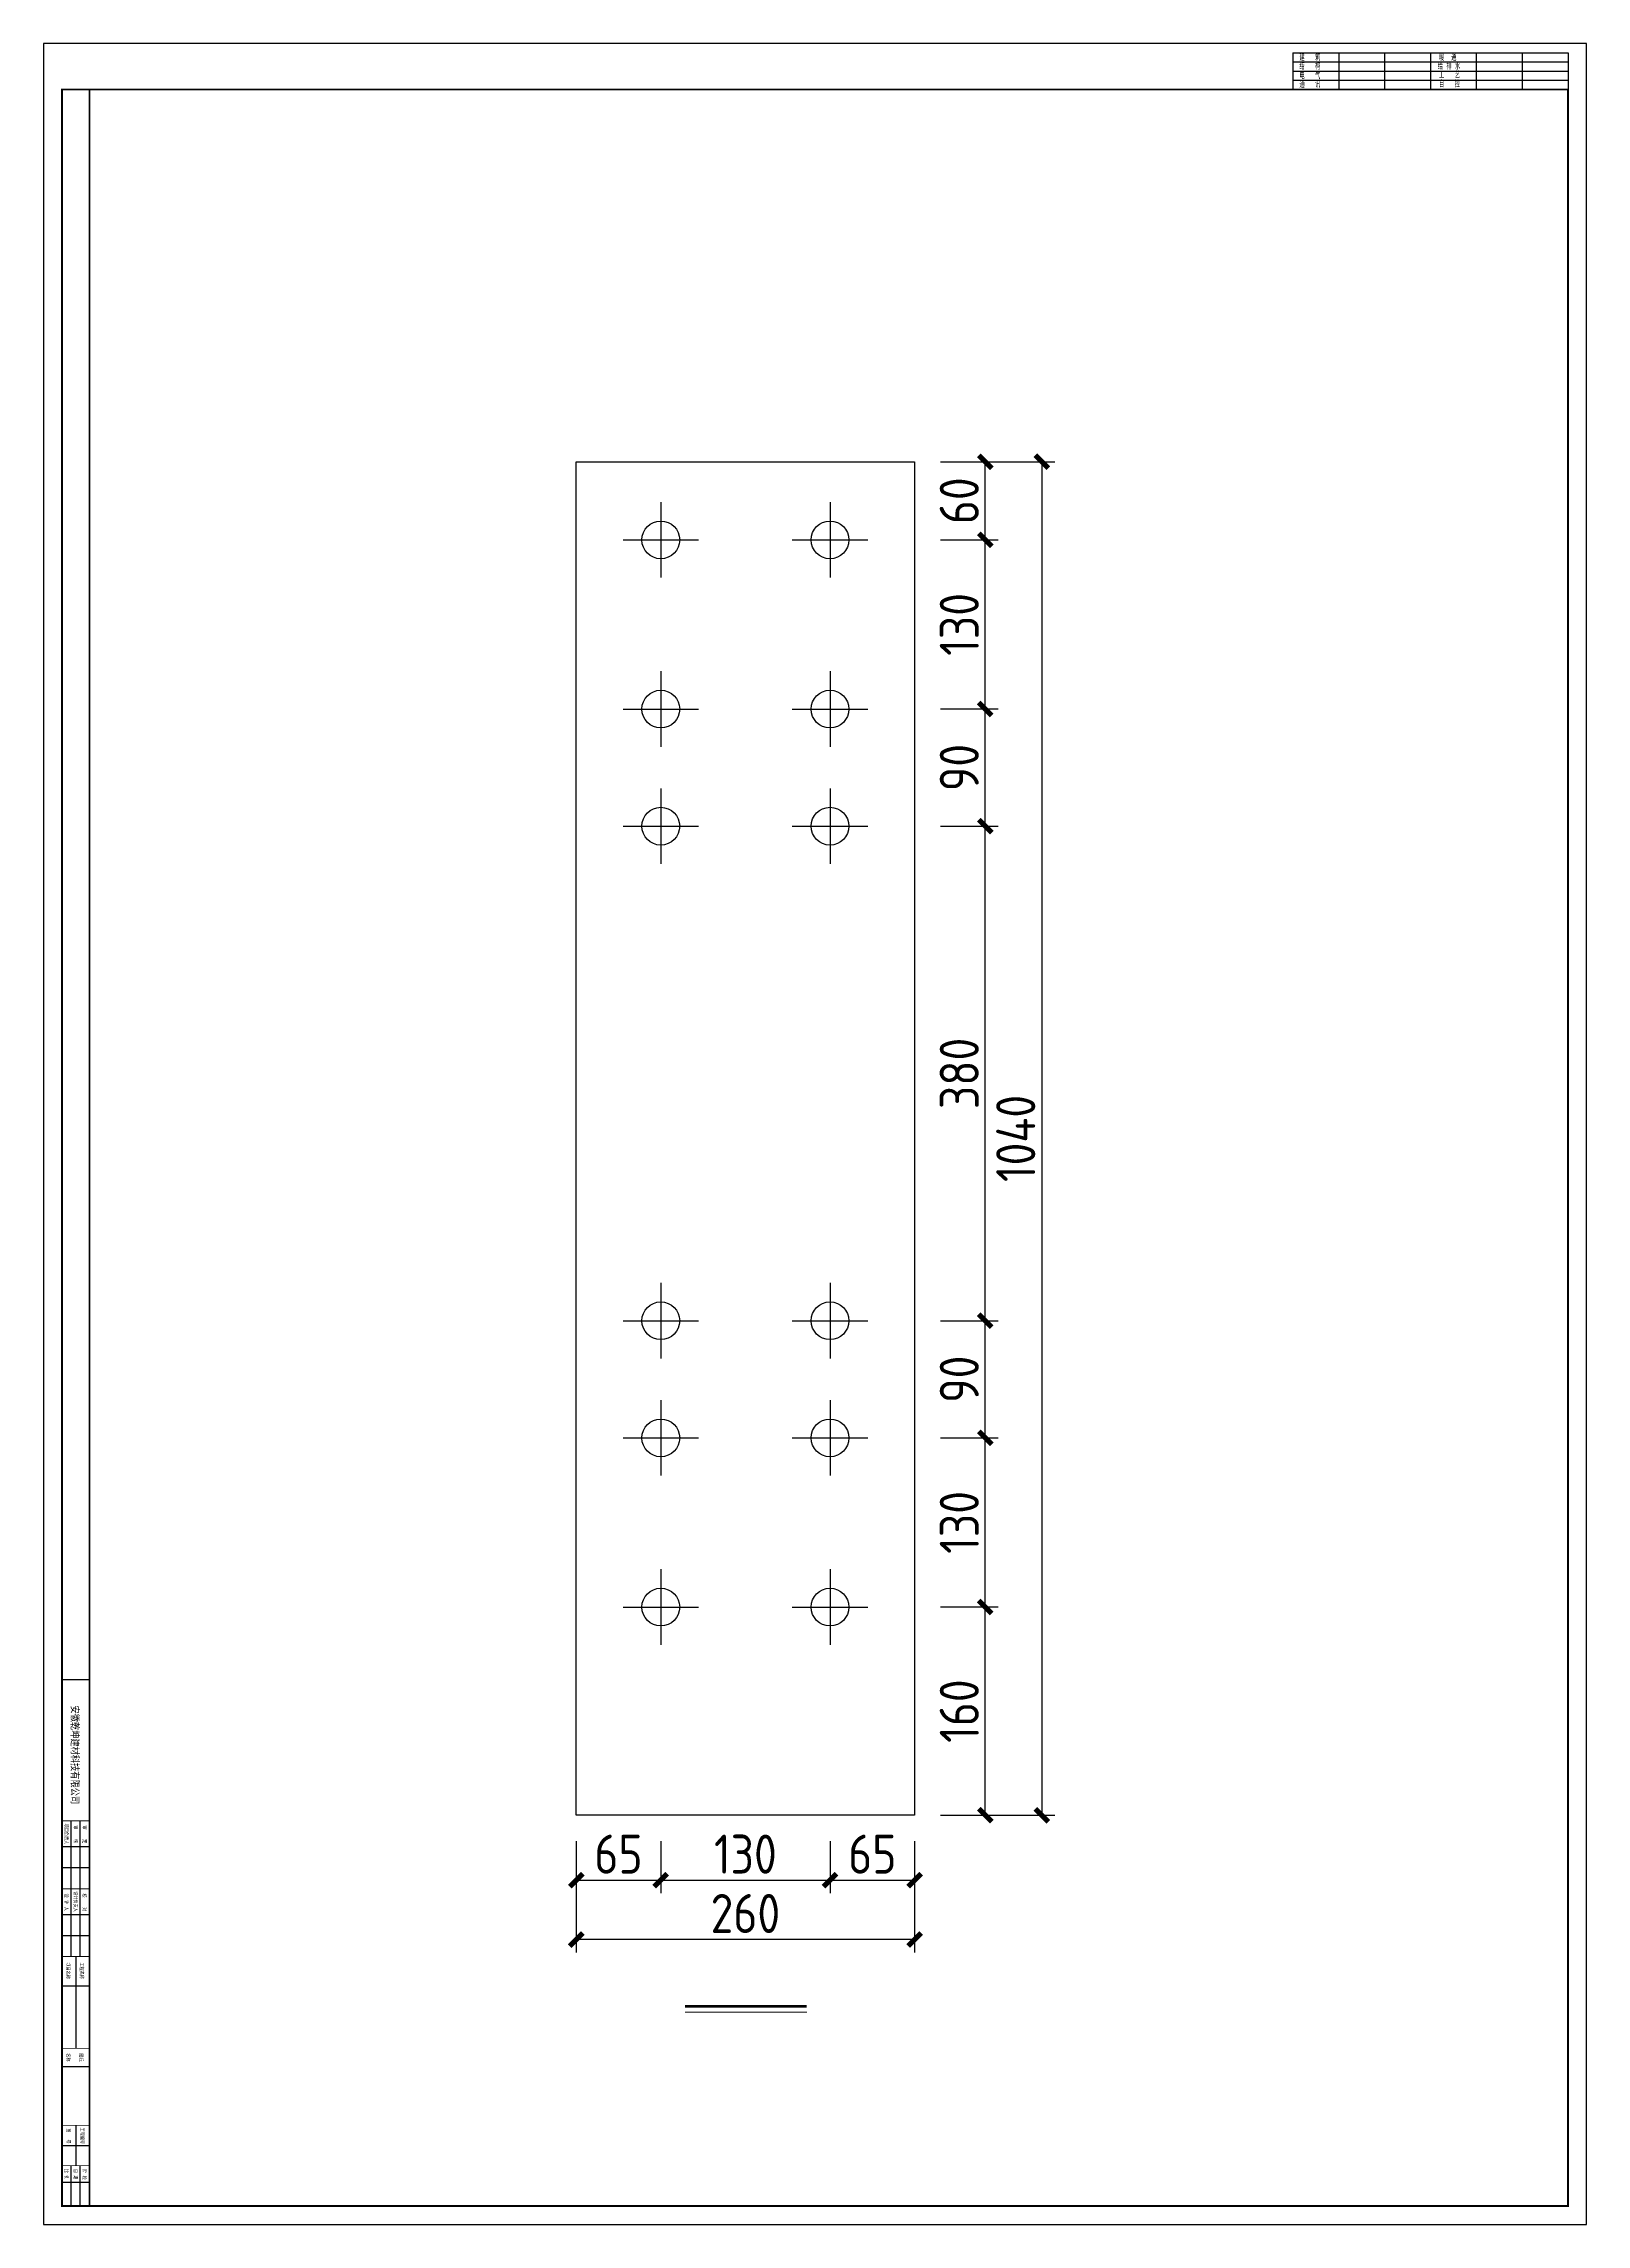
# Model space of a CAD drawing. Extents: x -41778 to 305453, y -85562 to 95360.
# Drawn here: x 140820 to 152672, y -15583 to 1174 of the extents above; entities that cross this region are included whole.
import ezdxf

# ---------------------------------------------------------------- set-up
doc = ezdxf.new("R2010")
doc.units = 0
doc.header["$LTSCALE"] = 1000
doc.header["$MEASUREMENT"] = 0
doc.layers.add('_TCH_MASK', color=7, linetype='Continuous')
doc.layers.add('PUB_TITLE', color=4, linetype='Continuous')
doc.styles.get("Standard").update_dxf_attribs({"font": 'gbenor.shx', "bigfont": 'gbcbig.shx'})
doc.styles.add('图框', font='')
doc.styles.get('图框').set_extended_font_data('SimSun')
doc.dimstyles.get("Standard").update_dxf_attribs({"dimscale": 100, "dimtxt": 3.5, "dimasz": 1, "dimexe": 2.5, "dimexo": 3, "dimgap": 1.5, "dimtad": 1, "dimdec": 0, "dimzin": 0, "dimdsep": 46, "dimtxsty": 'Standard', "dimblk": 'ARCHTICK', "dimcen": 0.09, "dimadec": 0, "dimazin": 0, "dimtfac": 1, "dimtdec": 0, "dimtix": 1, "dimtmove": 2, "dimatfit": 3, "dimfxl": 1, "dimtolj": 1, "dimtzin": 0, "dimarcsym": 0})

# ---------------------------------------------------------------- blocks, each defined once
blk = doc.blocks.new('_ArchTick')
at = {"color": 0, "linetype": 'ByBlock', "const_width": 0.4}
blk.add_lwpolyline([(-0.5, -0.5), (0.5, 0.5)], dxfattribs=at)
blk = doc.blocks.new('*D710')
at = {"layer": '_TCH_MASK', "color": 0, "lineweight": -2}
for p, q in [((144911, -12639), (144911, -13038)), ((145561, -12639), (145561, -13038)), ((144911, -12938), (145561, -12938))]:
    blk.add_line(p, q, dxfattribs=at)
at = {"layer": 'Defpoints', "color": 0}
for p in [(144911, -12439), (145561, -12439), (145561, -12938)]:
    blk.add_point(p, dxfattribs=at)
at = {"layer": '_TCH_MASK', "color": 0, "lineweight": -2, "xscale": 100, "yscale": 100, "zscale": 100, "rotation": 180}
blk.add_blockref('_ArchTick', (144911, -12938), dxfattribs=at)
at = {"layer": '_TCH_MASK', "color": 0, "lineweight": -2, "xscale": 100, "yscale": 100, "zscale": 100}
blk.add_blockref('_ArchTick', (145561, -12938), dxfattribs=at)
at = {"layer": '_TCH_MASK', "color": 0, "lineweight": 15, "insert": (145236, -12738), "char_height": 300, "attachment_point": 5}
blk.add_mtext('\\A1;65', dxfattribs=at)
blk = doc.blocks.new('*D703')
at = {"layer": '_TCH_MASK', "color": 0, "lineweight": -2}
for p, q in [((145561, -12639), (145561, -13038)), ((146861, -12639), (146861, -13038)), ((145561, -12938), (146861, -12938))]:
    blk.add_line(p, q, dxfattribs=at)
at = {"layer": 'Defpoints', "color": 0}
for p in [(145561, -12439), (146861, -12439), (146861, -12938)]:
    blk.add_point(p, dxfattribs=at)
at = {"layer": '_TCH_MASK', "color": 0, "lineweight": -2, "xscale": 100, "yscale": 100, "zscale": 100, "rotation": 180}
blk.add_blockref('_ArchTick', (145561, -12938), dxfattribs=at)
at = {"layer": '_TCH_MASK', "color": 0, "lineweight": -2, "xscale": 100, "yscale": 100, "zscale": 100}
blk.add_blockref('_ArchTick', (146861, -12938), dxfattribs=at)
at = {"layer": '_TCH_MASK', "color": 0, "lineweight": 15, "insert": (146211, -12738), "char_height": 300, "attachment_point": 5}
blk.add_mtext('\\A1;130', dxfattribs=at)
blk = doc.blocks.new('*D711')
at = {"layer": '_TCH_MASK', "color": 0, "lineweight": -2}
for p, q in [((146861, -12639), (146861, -13038)), ((147511, -12639), (147511, -13038)), ((146861, -12938), (147511, -12938))]:
    blk.add_line(p, q, dxfattribs=at)
at = {"layer": 'Defpoints', "color": 0}
for p in [(146861, -12439), (147511, -12439), (147511, -12938)]:
    blk.add_point(p, dxfattribs=at)
at = {"layer": '_TCH_MASK', "color": 0, "lineweight": -2, "xscale": 100, "yscale": 100, "zscale": 100, "rotation": 180}
blk.add_blockref('_ArchTick', (146861, -12938), dxfattribs=at)
at = {"layer": '_TCH_MASK', "color": 0, "lineweight": -2, "xscale": 100, "yscale": 100, "zscale": 100}
blk.add_blockref('_ArchTick', (147511, -12938), dxfattribs=at)
at = {"layer": '_TCH_MASK', "color": 0, "lineweight": 15, "insert": (147186, -12738), "char_height": 300, "attachment_point": 5}
blk.add_mtext('\\A1;65', dxfattribs=at)
blk = doc.blocks.new('*D712')
at = {"layer": '_TCH_MASK', "color": 0, "lineweight": -2}
for p, q in [((144911, -12639), (144911, -13494)), ((147511, -12639), (147511, -13494)), ((147511, -13394), (144911, -13394))]:
    blk.add_line(p, q, dxfattribs=at)
at = {"layer": 'Defpoints', "color": 0}
for p in [(144911, -12439), (147511, -12439), (144911, -13394)]:
    blk.add_point(p, dxfattribs=at)
at = {"layer": '_TCH_MASK', "color": 0, "lineweight": -2, "xscale": 100, "yscale": 100, "zscale": 100, "rotation": 180}
blk.add_blockref('_ArchTick', (144911, -13394), dxfattribs=at)
at = {"layer": '_TCH_MASK', "color": 0, "lineweight": -2, "xscale": 100, "yscale": 100, "zscale": 100}
blk.add_blockref('_ArchTick', (147511, -13394), dxfattribs=at)
at = {"layer": '_TCH_MASK', "color": 0, "lineweight": 15, "insert": (146211, -13194), "char_height": 300, "attachment_point": 5}
blk.add_mtext('\\A1;260', dxfattribs=at)
blk = doc.blocks.new('*D704')
at = {"layer": '_TCH_MASK', "color": 0, "lineweight": -2}
for p, q in [((147711, -10839), (148154, -10839)), ((148054, -12439), (148054, -10839)), ((147711, -12439), (148154, -12439))]:
    blk.add_line(p, q, dxfattribs=at)
at = {"layer": 'Defpoints', "color": 0}
for p in [(147511, -10839), (148054, -10839), (147511, -12439)]:
    blk.add_point(p, dxfattribs=at)
at = {"layer": '_TCH_MASK', "color": 0, "lineweight": -2, "xscale": 100, "yscale": 100, "zscale": 100}
for p, rotation in [((148054, -10839), 90), ((148054, -12439), 270)]:
    blk.add_blockref('_ArchTick', p, dxfattribs=dict(at, rotation=rotation))
at = {"layer": '_TCH_MASK', "color": 0, "lineweight": 15, "insert": (147854, -11639), "char_height": 300, "attachment_point": 5, "rotation": 90}
blk.add_mtext('\\A1;160', dxfattribs=at)
blk = doc.blocks.new('*D705')
at = {"layer": '_TCH_MASK', "color": 0, "lineweight": -2}
for p, q in [((147711, -9539), (148154, -9539)), ((148054, -10839), (148054, -9539)), ((147711, -10839), (148154, -10839))]:
    blk.add_line(p, q, dxfattribs=at)
at = {"layer": 'Defpoints', "color": 0}
for p in [(147511, -9539), (148054, -9539), (147511, -10839)]:
    blk.add_point(p, dxfattribs=at)
at = {"layer": '_TCH_MASK', "color": 0, "lineweight": -2, "xscale": 100, "yscale": 100, "zscale": 100}
for p, rotation in [((148054, -9539), 90), ((148054, -10839), 270)]:
    blk.add_blockref('_ArchTick', p, dxfattribs=dict(at, rotation=rotation))
at = {"layer": '_TCH_MASK', "color": 0, "lineweight": 15, "insert": (147854, -10189), "char_height": 300, "attachment_point": 5, "rotation": 90}
blk.add_mtext('\\A1;130', dxfattribs=at)
blk = doc.blocks.new('*D706')
at = {"layer": '_TCH_MASK', "color": 0, "lineweight": -2}
for p, q in [((147711, -8639), (148154, -8639)), ((148054, -9539), (148054, -8639)), ((147711, -9539), (148154, -9539))]:
    blk.add_line(p, q, dxfattribs=at)
at = {"layer": 'Defpoints', "color": 0}
for p in [(147511, -8639), (148054, -8639), (147511, -9539)]:
    blk.add_point(p, dxfattribs=at)
at = {"layer": '_TCH_MASK', "color": 0, "lineweight": -2, "xscale": 100, "yscale": 100, "zscale": 100}
for p, rotation in [((148054, -8639), 90), ((148054, -9539), 270)]:
    blk.add_blockref('_ArchTick', p, dxfattribs=dict(at, rotation=rotation))
at = {"layer": '_TCH_MASK', "color": 0, "lineweight": 15, "insert": (147854, -9089), "char_height": 300, "attachment_point": 5, "rotation": 90}
blk.add_mtext('\\A1;90', dxfattribs=at)
blk = doc.blocks.new('*D707')
at = {"layer": '_TCH_MASK', "color": 0, "lineweight": -2}
for p, q in [((147711, -4839), (148154, -4839)), ((148054, -8639), (148054, -4839)), ((147711, -8639), (148154, -8639))]:
    blk.add_line(p, q, dxfattribs=at)
at = {"layer": 'Defpoints', "color": 0}
for p in [(147511, -4839), (148054, -4839), (147511, -8639)]:
    blk.add_point(p, dxfattribs=at)
at = {"layer": '_TCH_MASK', "color": 0, "lineweight": -2, "xscale": 100, "yscale": 100, "zscale": 100}
for p, rotation in [((148054, -4839), 90), ((148054, -8639), 270)]:
    blk.add_blockref('_ArchTick', p, dxfattribs=dict(at, rotation=rotation))
at = {"layer": '_TCH_MASK', "color": 0, "lineweight": 15, "insert": (147854, -6739), "char_height": 300, "attachment_point": 5, "rotation": 90}
blk.add_mtext('\\A1;380', dxfattribs=at)
blk = doc.blocks.new('*D708')
at = {"layer": '_TCH_MASK', "color": 0, "lineweight": -2}
for p, q in [((147711, -3939), (148154, -3939)), ((148054, -4839), (148054, -3939)), ((147711, -4839), (148154, -4839))]:
    blk.add_line(p, q, dxfattribs=at)
at = {"layer": 'Defpoints', "color": 0}
for p in [(147511, -3939), (148054, -3939), (147511, -4839)]:
    blk.add_point(p, dxfattribs=at)
at = {"layer": '_TCH_MASK', "color": 0, "lineweight": -2, "xscale": 100, "yscale": 100, "zscale": 100}
for p, rotation in [((148054, -3939), 90), ((148054, -4839), 270)]:
    blk.add_blockref('_ArchTick', p, dxfattribs=dict(at, rotation=rotation))
at = {"layer": '_TCH_MASK', "color": 0, "lineweight": 15, "insert": (147854, -4389), "char_height": 300, "attachment_point": 5, "rotation": 90}
blk.add_mtext('\\A1;90', dxfattribs=at)
blk = doc.blocks.new('*D709')
at = {"layer": '_TCH_MASK', "color": 0, "lineweight": -2}
for p, q in [((147711, -2639), (148154, -2639)), ((148054, -3939), (148054, -2639)), ((147711, -3939), (148154, -3939))]:
    blk.add_line(p, q, dxfattribs=at)
at = {"layer": 'Defpoints', "color": 0}
for p in [(147511, -2639), (148054, -2639), (147511, -3939)]:
    blk.add_point(p, dxfattribs=at)
at = {"layer": '_TCH_MASK', "color": 0, "lineweight": -2, "xscale": 100, "yscale": 100, "zscale": 100}
for p, rotation in [((148054, -2639), 90), ((148054, -3939), 270)]:
    blk.add_blockref('_ArchTick', p, dxfattribs=dict(at, rotation=rotation))
at = {"layer": '_TCH_MASK', "color": 0, "lineweight": 15, "insert": (147854, -3289), "char_height": 300, "attachment_point": 5, "rotation": 90}
blk.add_mtext('\\A1;130', dxfattribs=at)
blk = doc.blocks.new('*D713')
at = {"layer": '_TCH_MASK', "color": 0, "lineweight": -2}
for p, q in [((147711, -2039), (148154, -2039)), ((148054, -2639), (148054, -2039)), ((147711, -2639), (148154, -2639))]:
    blk.add_line(p, q, dxfattribs=at)
at = {"layer": 'Defpoints', "color": 0}
for p in [(147511, -2039), (148054, -2039), (147511, -2639)]:
    blk.add_point(p, dxfattribs=at)
at = {"layer": '_TCH_MASK', "color": 0, "lineweight": -2, "xscale": 100, "yscale": 100, "zscale": 100}
for p, rotation in [((148054, -2039), 90), ((148054, -2639), 270)]:
    blk.add_blockref('_ArchTick', p, dxfattribs=dict(at, rotation=rotation))
at = {"layer": '_TCH_MASK', "color": 0, "lineweight": 15, "insert": (147854, -2339), "char_height": 300, "attachment_point": 5, "rotation": 90}
blk.add_mtext('\\A1;60', dxfattribs=at)
blk = doc.blocks.new('*D714')
at = {"layer": '_TCH_MASK', "color": 0, "lineweight": -2}
for p, q in [((147711, -2039), (148588, -2039)), ((148488, -2039), (148488, -12439)), ((147711, -12439), (148588, -12439))]:
    blk.add_line(p, q, dxfattribs=at)
at = {"layer": 'Defpoints', "color": 0}
for p in [(147511, -2039), (147511, -12439), (148488, -12439)]:
    blk.add_point(p, dxfattribs=at)
at = {"layer": '_TCH_MASK', "color": 0, "lineweight": -2, "xscale": 100, "yscale": 100, "zscale": 100}
for p, rotation in [((148488, -2039), 90), ((148488, -12439), 270)]:
    blk.add_blockref('_ArchTick', p, dxfattribs=dict(at, rotation=rotation))
at = {"layer": '_TCH_MASK', "color": 0, "lineweight": 15, "insert": (148288, -7239), "char_height": 300, "attachment_point": 5, "rotation": 90}
blk.add_mtext('\\A1;1040', dxfattribs=at)
blk = doc.blocks.new('$titleblk$00000095')
for p, q in [((-150, 20), (-150, 0)), ((-150, 20), (0, 20)), ((-150, 15), (-75, 15)), ((-125, 20), (-125, 0)), ((-100, 20), (-100, 0)), ((-75, 20), (-75, 0)), ((-75, 20), (-75, 0)), ((-75, 15), (0, 15)), ((-50, 20), (-50, 0)), ((-25, 20), (-25, 0)), ((0, 20), (0, 0)), ((-150, 10), (-75, 10)), ((-150, 5), (-75, 5)), ((-75, 10), (0, 10)), ((-75, 5), (0, 5))]:
    blk.add_line(p, q)
at = {"width": 0.8}
for s, p in [('建   筑', (-146.4, 15.6)), ('结   构', (-146.4, 10.9)), ('给 排 水', (-71, 10.9)), ('暖  通', (-70.3, 15.7)), ('通   讯', (-146.4, 0.9)), ('电   气', (-146.4, 5.6)), ('工   艺', (-70.3, 6.1)), ('自   控', (-70.3, 1.2))]:
    blk.add_text(s, height=3.51, dxfattribs=at).set_placement(p)
blk = doc.blocks.new('新块')
for p, q in [((-8240, 400), (-8240, 1000)), ((-7780, 400), (-7780, 1000)), ((-6760, 400), (-6760, 1000)), ((-6300, 400), (-6300, 1000)), ((-5200, 400), (-5200, 1000)), ((-3440, 400), (-3440, 1000)), ((-1720, 400), (-1720, 1000)), ((-920, 400), (-920, 1000)), ((-400, 400), (-400, 1000)), ((-5840, 800), (-8800, 800)), ((-5840, 600), (-8800, 600)), ((-5840, 700), (-3840, 700)), ((-2160, 700), (-1280, 700)), ((-400, 800), (-1280, 800)), ((-400, 600), (-1280, 600))]:
    blk.add_line(p, q)
for points, const_width in [([(-11880, 400), (-11880, 1000), (-400, 1000)], 32), ([(-8800, 400), (-8800, 1000)], 20), ([(-7320, 400), (-7320, 1000)], 20), ([(-5840, 400), (-5840, 1000)], 20), ([(-3840, 400), (-3840, 1000)], 20), ([(-2160, 400), (-2160, 1000)], 20), ([(-1280, 400), (-1280, 1000)], 20)]:
    blk.add_lwpolyline(points, dxfattribs=dict(const_width=const_width))
at = {"layer": 'PUB_TITLE'}
blk.add_lwpolyline([(-47560, 0), (0, 0), (0, 33640), (-47560, 33640)], close=True, dxfattribs=at)
at = {"layer": 'PUB_TITLE', "const_width": 40}
blk.add_lwpolyline([(-46560, 400), (-400, 400), (-400, 33240), (-46560, 33240)], close=True, dxfattribs=at)
at = {"layer": 'PUB_TITLE', "const_width": 32}
blk.add_lwpolyline([(-400, 1000), (-46560, 1000)], dxfattribs=at)
at = {"layer": 'PUB_TITLE', "xscale": 40, "yscale": 40, "zscale": 40, "rotation": 90}
blk.add_blockref('$titleblk$00000095', (-46560, 33240), dxfattribs=at)
at = {"style": '图框', "width": 0.8}
for s, height, p in [('安徽乾坤建材科技有限公司', 160, (-11315, 604)), ('项目负责人', 80, (-8739, 457)), ('审    核', 80, (-8702, 659)), ('审    定', 80, (-8701, 854)), ('设计负责人', 80, (-7265, 659)), ('校    对', 80, (-7217, 851)), ('设 计 人', 80, (-7213, 457)), ('项目名称', 80, (-5712, 494)), ('工程名称', 80, (-5712, 794)), ('名称', 80, (-3732, 498)), ('图纸', 80, (-3732, 778)), ('工程编号', 80, (-2112, 803)), ('图   号', 80, (-2098, 504)), ('比 例', 80, (-1211, 457)), ('阶 段', 80, (-1205, 851)), ('日 期', 80, (-1212, 659))]:
    blk.add_text(s, height=height, dxfattribs=at).set_placement(p)
for tag, p in [('审定人', (-8147, 838)), ('校对', (-6621, 837)), ('阶段', (-810, 832)), ('项目负责人', (-8228, 444)), ('审核人', (-8147, 641)), ('设计负责人', (-6745, 649)), ('设计人', (-6659, 447)), ('项目名称', (-5026, 479)), ('工程名称', (-5026, 781)), ('图名', (-3347, 649)), ('图号', (-1657, 502)), ('日期', (-905, 632)), ('比例', (-810, 446))]:
    blk.add_attdef(tag, p, '', height=120)

msp = doc.modelspace()

# ---------------------------------------------------------------- linework, layer by layer
for p, q in [((144911, -2039.5), (147511, -2039.5)), ((144911, -12439.5), (144911, -2039.5)), ((147511, -2039.5), (147511, -12439.5)), ((145561, -2349.5), (145561, -2929.5)), ((146861, -2349.5), (146861, -2929.5)), ((145271, -2639.5), (145851, -2639.5)), ((146571, -2639.5), (147151, -2639.5)), ((145561, -3649.5), (145561, -4229.5)), ((146861, -3649.5), (146861, -4229.5)), ((145271, -3939.5), (145851, -3939.5)), ((146571, -3939.5), (147151, -3939.5)), ((145561, -4549.5), (145561, -5129.5)), ((146861, -4549.5), (146861, -5129.5)), ((145271, -4839.5), (145851, -4839.5)), ((146571, -4839.5), (147151, -4839.5)), ((145561, -8349.5), (145561, -8929.5)), ((146861, -8349.5), (146861, -8929.5)), ((145271, -8639.5), (145851, -8639.5)), ((146571, -8639.5), (147151, -8639.5)), ((145561, -9249.5), (145561, -9829.5)), ((146861, -9249.5), (146861, -9829.5)), ((145271, -9539.5), (145851, -9539.5)), ((146571, -9539.5), (147151, -9539.5)), ((145561, -10549.5), (145561, -11129.5)), ((146861, -10549.5), (146861, -11129.5)), ((145271, -10839.5), (145851, -10839.5)), ((146571, -10839.5), (147151, -10839.5)), ((147511, -12439.5), (144911, -12439.5))]:
    msp.add_line(p, q)
for centre in [(145561, -2639.5), (146861, -2639.5), (145561, -3939.5), (146861, -3939.5), (145561, -4839.5), (146861, -4839.5), (145561, -8639.5), (146861, -8639.5), (145561, -9539.5), (146861, -9539.5), (145561, -10839.5), (146861, -10839.5)]:
    msp.add_circle(centre, 145)
at = {"layer": '_TCH_MASK', "lineweight": 15}
msp.add_line((146681.9, -13952.7), (145747.9, -13952.7), dxfattribs=at)
at = {"layer": '_TCH_MASK', "lineweight": 15, "const_width": 20}
msp.add_lwpolyline([(145747.9, -13907.4), (146681.9, -13907.4)], dxfattribs=at)

# ---------------------------------------------------------------- block references
at = {"layer": '_TCH_MASK', "color": 0, "lineweight": 15, "xscale": 0.3523226101679029, "yscale": 0.3523226101679029, "zscale": 0.3523226102302798, "rotation": 270}
msp.add_blockref('新块', (140819.6, -15582.9), dxfattribs=at)

# ---------------------------------------------------------------- dimensions: what is measured, and where the dimension line sits
at = {"layer": '_TCH_MASK', "lineweight": 15}
for base, p1, p2, picture, middle in [((148054.2, -2039.5), (147511, -2639.5), (147511, -2039.5), '*D713', (147854.2, -2339.5)), ((148488.4, -12439.5), (147511, -2039.5), (147511, -12439.5), '*D714', (148288.4, -7239.5)), ((148054.2, -2639.5), (147511, -3939.5), (147511, -2639.5), '*D709', (147854.2, -3289.5)), ((148054.2, -3939.5), (147511, -4839.5), (147511, -3939.5), '*D708', (147854.2, -4389.5)), ((148054.2, -4839.5), (147511, -8639.5), (147511, -4839.5), '*D707', (147854.2, -6739.5)), ((148054.2, -8639.5), (147511, -9539.5), (147511, -8639.5), '*D706', (147854.2, -9089.5)), ((148054.2, -9539.5), (147511, -10839.5), (147511, -9539.5), '*D705', (147854.2, -10189.5)), ((148054.2, -10839.5), (147511, -12439.5), (147511, -10839.5), '*D704', (147854.2, -11639.5))]:
    dim = msp.add_linear_dim(base=base, p1=p1, p2=p2, angle=90, dimstyle='Standard', override={"dimtxt": 3, "dimexe": 1, "dimexo": 2, "dimgap": 0.5, "dimlfac": 0.1}, dxfattribs=at)
    dim.commit()
    dim.dimension.update_dxf_attribs({"geometry": picture, "text_midpoint": middle})
for base, p1, p2, picture, middle in [((145561, -12937.6), (144911, -12439.5), (145561, -12439.5), '*D710', (145236, -12737.6)), ((144911, -13394.2), (147511, -12439.5), (144911, -12439.5), '*D712', (146211, -13194.2)), ((146861, -12937.6), (145561, -12439.5), (146861, -12439.5), '*D703', (146211, -12737.6)), ((147511, -12937.6), (146861, -12439.5), (147511, -12439.5), '*D711', (147186, -12737.6))]:
    dim = msp.add_linear_dim(base=base, p1=p1, p2=p2, dimstyle='Standard', override={"dimtxt": 3, "dimexe": 1, "dimexo": 2, "dimgap": 0.5, "dimlfac": 0.1}, dxfattribs=at)
    dim.commit()
    dim.dimension.update_dxf_attribs({"geometry": picture, "text_midpoint": middle})

doc.saveas('drawing.dxf')
